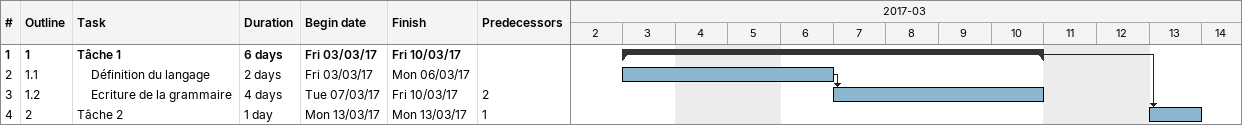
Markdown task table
| ID | WBS | Task | Duration | Start | Finish | Predecessors |
|---|---|---|---|---|---|---|
| 1 | 1 | **Tâche 1** | 6d | 2017-03-03 | 2017-03-10 |  |
| 2 | 1.1 | Définition du langage | 2d | 2017-03-03 | 2017-03-06 |  |
| 3 | 1.2 | Ecriture de la grammaire | 4d | 2017-03-07 | 2017-03-10 | 2 |
| 4 | 2 | Tâche 2 | 1d | 2017-03-13 | 2017-03-13 | 1 |
